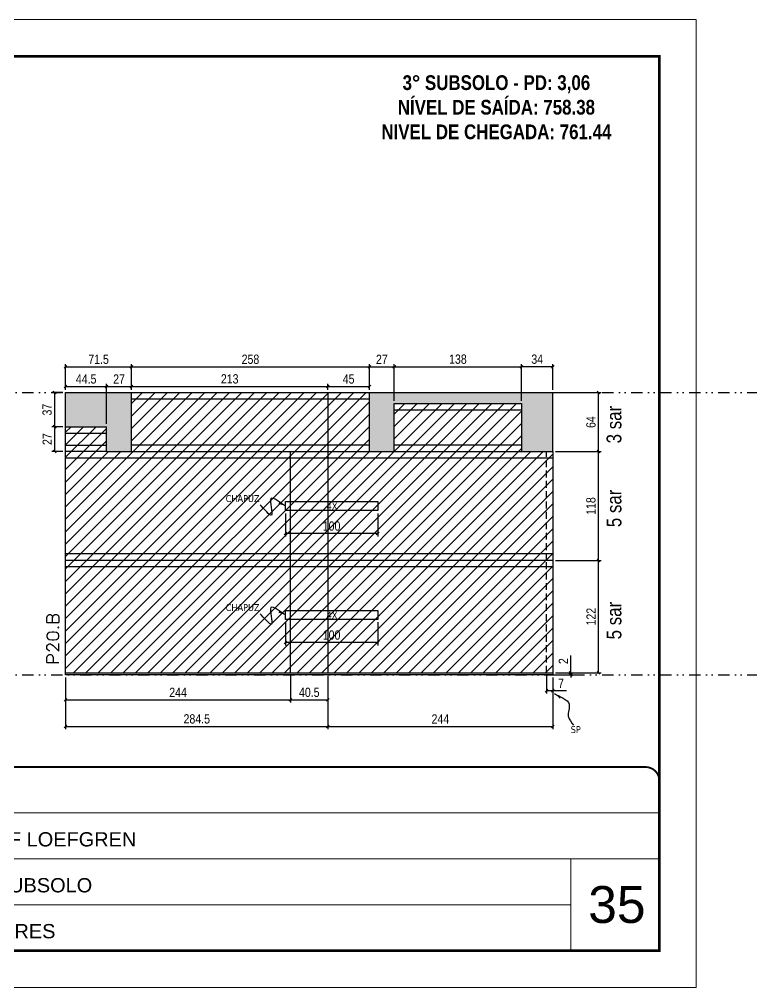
# Model space of a CAD drawing. Header units: millimetres. Extents: x 13777 to 27878, y -21631 to 6985.
# Drawn here: x 18334 to 19129, y -3254 to -2204 of the extents above; entities that cross this region are included whole.
import ezdxf

# ---------------------------------------------------------------- set-up
doc = ezdxf.new("R2010")
doc.units = ezdxf.units.MM
for name, pattern in [('CONTINUO', [0]), ('DASHED', [0.75, 0.5, -0.25]), ('DIVIDE2', [0.625, 0.25, -0.125, 0, -0.125, 0, -0.125]), ('HIDDEN', [0.375, 0.25, -0.125])]:
    doc.linetypes.add(name, pattern=pattern)
for name, color, linetype, lineweight in [('CARIMBO', 255, 'Continuous', 9), ('Folhas', 255, 'Continuous', 9), ('Hachura', 251, 'Continuous', 9), ('SARRAFO DE PRESSAO', 251, 'DASHED', 9), ('Texto Seção', 7, 'Continuous', 15)]:
    doc.layers.add(name, color=color, linetype=linetype, lineweight=lineweight)
for name, color, linetype in [('COTA', 241, 'Continuous'), ('NOMENCLATURA', 7, 'Continuous'), ('Nível', 160, 'Continuous'), ('Painéis', 200, 'Continuous'), ('SARR_2.2x10', 60, 'Continuous'), ('SARR_2.2x7', 40, 'Continuous'), ('Sarrafo de Pressão', 42, 'HIDDEN'), ('texto', 7, 'Continuous')]:
    doc.layers.add(name, color=color, linetype=linetype)
doc.styles.add('ARIAL', font='arial.ttf')
doc.styles.add('ARIAL_NARROW', font='ARIALN.TTF', dxfattribs={"height": 0.2})
doc.styles.add('COTA TECNICA', font='techl___.ttf', dxfattribs={"height": 10})
doc.styles.add('COTA TECNICA-50', font='techl___.ttf', dxfattribs={"height": 10})
doc.styles.add('REGUA-120', font='ROMANS.shx', dxfattribs={"height": 15})
doc.styles.add('ROMANC', font='techb___.ttf', dxfattribs={"height": 2.5})
doc.styles.get("Standard").update_dxf_attribs({"font": 'arial.ttf'})
doc.styles.add('Tecnologia', font='')
doc.styles.get('Tecnologia').set_extended_font_data('Forgotten Futurist')
doc.dimstyles.new('COTA PAINEL-50', dxfattribs={"dimtxt": 10, "dimasz": 3, "dimexe": 3, "dimexo": 3, "dimgap": 3, "dimtad": 1, "dimdec": 1, "dimzin": 12, "dimdsep": 46, "dimtxsty": 'COTA TECNICA-50', "dimblk1": 'OBLIQUE', "dimblk2": 'OBLIQUE', "dimsah": 1, "dimcen": 0.9, "dimclrd": 4, "dimclre": 4, "dimclrt": 240, "dimadec": 1, "dimazin": 3, "dimtfac": 1, "dimtdec": 1, "dimtmove": 0, "dimatfit": 3, "dimfxl": 1, "dimtolj": 1, "dimtzin": 12, "dimarcsym": 0})
doc.dimstyles.new('PAINEL', dxfattribs={"dimtxt": 10, "dimasz": 3, "dimexe": 3, "dimexo": 3, "dimgap": 3, "dimtad": 1, "dimdec": 1, "dimzin": 12, "dimdsep": 46, "dimtxsty": 'COTA TECNICA', "dimblk1": 'OBLIQUE', "dimblk2": 'OBLIQUE', "dimsah": 1, "dimcen": 0.9, "dimclrd": 4, "dimclre": 4, "dimclrt": 240, "dimadec": 1, "dimazin": 3, "dimtfac": 1, "dimtdec": 1, "dimtmove": 0, "dimatfit": 3, "dimfxl": 1, "dimtolj": 1, "dimtzin": 12, "dimarcsym": 0})
doc.dimstyles.get("Standard").update_dxf_attribs({"dimtxt": 0.18, "dimasz": 0.18, "dimexe": 0.18, "dimexo": 0.0625, "dimgap": 0.09, "dimtad": 0, "dimtih": 1, "dimtoh": 1, "dimdec": 4, "dimzin": 0, "dimdsep": 46, "dimtxsty": 'Standard', "dimcen": 0.09, "dimadec": 0, "dimazin": 0, "dimtfac": 1, "dimtdec": 4, "dimtofl": 0, "dimtmove": 0, "dimatfit": 3, "dimfxl": 1, "dimtolj": 1, "dimtzin": 0, "dimarcsym": 0})

# ---------------------------------------------------------------- blocks, each defined once
blk = doc.blocks.new('9999999999')
at = {"color": 30, "linetype": 'CONTINUO'}
for p, q in [((98564.6, 34230.2), (98564.6, 34429.4)), ((98564.6, 34379.6), (99584, 34379.6)), ((98564.6, 34329.8), (99488, 34329.8)), ((99584, 34329.8), (99488, 34329.8)), ((99488, 34329.8), (99488, 34230.2)), ((98564.6, 34280), (99488, 34280))]:
    blk.add_line(p, q, dxfattribs=at)
at = {"color": 30, "linetype": 'CONTINUO', "const_width": 2}
blk.add_lwpolyline([(99584, 34230.2), (99584, 34414.4, 0.414214), (99569, 34429.4), (98229, 34429.4, 0.414214), (98214, 34414.4), (98214, 34245.2, 0.414214), (98229, 34230.2), (99584, 34230.2)], format="xyb", dxfattribs=at)
at = {"layer": 'Folhas'}
blk.add_lwpolyline([(98139, 34190.2), (99624, 34190.2), (99624, 35240.2), (98139, 35240.2)], close=True, dxfattribs=at)
at = {"layer": 'Folhas', "color": 30, "const_width": 3}
blk.add_lwpolyline([(98214, 34230.2), (99584, 34230.2), (99584, 35200.2), (98214, 35200.2)], close=True, dxfattribs=at)
at = {"color": 7, "linetype": 'Continuous', "ltscale": 5, "style": 'ARIAL'}
for s, height, p in [('SKR', 15.48, (98837.7, 34393.1)), ('LEAF LOEFGREN', 15.483, (98837.7, 34343.3)), ('3° SUBSOLO', 15.48, (98837.7, 34293.5)), ('NOVA SISTEMAS CONSTRUTIVOS', 11.059, (98263.2, 34267.2)), ('PILARES', 15.48, (98837.7, 34243.7))]:
    blk.add_text(s, height=height, dxfattribs=at).set_placement(p)
at = {"layer": 'Folhas', "color": 7, "style": 'Tecnologia', "width": 1.5}
for s, p in [('CLIENTE:', (98573.7, 34397.2)), ('OBRA:', (98573.7, 34347.3)), ('PAVIMENTO:', (98573.7, 34297.5)), ('PROJETO:', (98573.7, 34247.7))]:
    blk.add_text(s, height=14, dxfattribs=at).set_placement(p)
blk = doc.blocks.new('_Oblique')
at = {"color": 0, "linetype": 'ByBlock', "lineweight": -2}
blk.add_line((-0.5, -0.5), (0.5, 0.5), dxfattribs=at)
blk = doc.blocks.new('*D1758')
at = {"layer": 'COTA', "color": 4, "lineweight": -2, "transparency": 16777216}
for p, q in [((18906, -2915.6), (18906, -2934.8)), ((18913, -2917.6), (18913, -2934.8)), ((18906, -2931.8), (18913, -2931.8)), ((18913, -2931.8), (18927.8, -2931.8))]:
    blk.add_line(p, q, dxfattribs=at)
at = {"layer": 'Defpoints', "color": 0, "transparency": 16777216}
for p in [(18906, -2912.6), (18913, -2914.6), (18913, -2931.8)]:
    blk.add_point(p, dxfattribs=at)
at = {"layer": 'COTA', "color": 4, "lineweight": -2, "transparency": 16777216, "xscale": 3, "yscale": 3, "zscale": 3, "rotation": 180}
blk.add_blockref('_Oblique', (18906, -2931.8), dxfattribs=at)
at = {"layer": 'COTA', "color": 4, "lineweight": -2, "transparency": 16777216, "xscale": 3, "yscale": 3, "zscale": 3}
blk.add_blockref('_Oblique', (18913, -2931.8), dxfattribs=at)
at = {"layer": 'COTA', "color": 240, "transparency": 16777216, "insert": (18921.9, -2923.8), "char_height": 10, "attachment_point": 5, "style": 'COTA TECNICA-50'}
blk.add_mtext('\\A1;7', dxfattribs=at)
blk = doc.blocks.new('*D1759')
at = {"layer": 'COTA', "color": 4, "lineweight": -2, "transparency": 16777216}
for p, q in [((18932.3, -2912.6), (18932.3, -2893.8)), ((18916, -2912.6), (18935.3, -2912.6)), ((18916, -2914.6), (18935.3, -2914.6)), ((18932.3, -2914.6), (18932.3, -2912.6)), ((18932.3, -2914.6), (18932.3, -2917.6))]:
    blk.add_line(p, q, dxfattribs=at)
at = {"layer": 'Defpoints', "color": 0, "transparency": 16777216}
for p in [(18913, -2912.6), (18913, -2914.6), (18932.3, -2914.6)]:
    blk.add_point(p, dxfattribs=at)
at = {"layer": 'COTA', "color": 4, "lineweight": -2, "transparency": 16777216, "xscale": 3, "yscale": 3, "zscale": 3}
for p, rotation in [((18932.3, -2912.6), 270), ((18932.3, -2914.6), 90)]:
    blk.add_blockref('_Oblique', p, dxfattribs=dict(at, rotation=rotation))
at = {"layer": 'COTA', "color": 240, "transparency": 16777216, "insert": (18924.3, -2899.8), "char_height": 10, "attachment_point": 5, "rotation": 90, "style": 'COTA TECNICA-50'}
blk.add_mtext('\\A1;2', dxfattribs=at)
blk = doc.blocks.new('*D1786')
at = {"layer": 'COTA', "color": 4, "lineweight": -2, "transparency": 16777216}
for p, q in [((18916, -2790.6), (18965.4, -2790.6)), ((18962.4, -2912.6), (18962.4, -2790.6)), ((18916, -2912.6), (18965.4, -2912.6))]:
    blk.add_line(p, q, dxfattribs=at)
at = {"layer": 'Defpoints', "color": 0, "transparency": 16777216}
for p in [(18913, -2790.6), (18962.4, -2790.6), (18913, -2912.6)]:
    blk.add_point(p, dxfattribs=at)
at = {"layer": 'COTA', "color": 4, "lineweight": -2, "transparency": 16777216, "xscale": 3, "yscale": 3, "zscale": 3}
for p, rotation in [((18962.4, -2790.6), 90), ((18962.4, -2912.6), 270)]:
    blk.add_blockref('_Oblique', p, dxfattribs=dict(at, rotation=rotation))
at = {"layer": 'COTA', "color": 240, "transparency": 16777216, "insert": (18954.4, -2851.6), "char_height": 10, "attachment_point": 5, "rotation": 90, "style": 'COTA TECNICA'}
blk.add_mtext('\\A1;122', dxfattribs=at)
blk = doc.blocks.new('*D1787')
at = {"layer": 'COTA', "color": 4, "linetype": 'ByBlock', "lineweight": -2, "transparency": 16777216}
for p, q in [((18623, -2857.7), (18623, -2882.7)), ((18723, -2857.7), (18723, -2882.7)), ((18723, -2879.7), (18623, -2879.7))]:
    blk.add_line(p, q, dxfattribs=at)
at = {"layer": 'Defpoints', "color": 0, "linetype": 'ByBlock', "transparency": 16777216}
for p in [(18623, -2854.7), (18723, -2854.7), (18623, -2879.7)]:
    blk.add_point(p, dxfattribs=at)
at = {"layer": 'COTA', "color": 4, "linetype": 'ByBlock', "lineweight": -2, "transparency": 16777216, "xscale": 3, "yscale": 3, "zscale": 3, "rotation": 180}
blk.add_blockref('_Oblique', (18623, -2879.7), dxfattribs=at)
at = {"layer": 'COTA', "color": 4, "linetype": 'ByBlock', "lineweight": -2, "transparency": 16777216, "xscale": 3, "yscale": 3, "zscale": 3}
blk.add_blockref('_Oblique', (18723, -2879.7), dxfattribs=at)
at = {"layer": 'COTA', "color": 240, "linetype": 'ByBlock', "transparency": 16777216, "insert": (18673, -2871.6), "char_height": 10, "attachment_point": 5, "style": 'COTA TECNICA'}
blk.add_mtext('\\A1;100', dxfattribs=at)
blk = doc.blocks.new('*D1788')
at = {"layer": 'COTA', "color": 4, "lineweight": -2, "transparency": 16777216}
for p, q in [((18384.5, -2917.6), (18384.5, -2973.6)), ((18669, -2915.6), (18669, -2973.6)), ((18384.5, -2970.6), (18669, -2970.6))]:
    blk.add_line(p, q, dxfattribs=at)
at = {"layer": 'Defpoints', "color": 0, "transparency": 16777216}
for p in [(18384.5, -2914.6), (18669, -2912.6), (18669, -2970.6)]:
    blk.add_point(p, dxfattribs=at)
at = {"layer": 'COTA', "color": 4, "lineweight": -2, "transparency": 16777216, "xscale": 3, "yscale": 3, "zscale": 3, "rotation": 180}
blk.add_blockref('_Oblique', (18384.5, -2970.6), dxfattribs=at)
at = {"layer": 'COTA', "color": 4, "lineweight": -2, "transparency": 16777216, "xscale": 3, "yscale": 3, "zscale": 3}
blk.add_blockref('_Oblique', (18669, -2970.6), dxfattribs=at)
at = {"layer": 'COTA', "color": 240, "transparency": 16777216, "insert": (18526.8, -2962.5), "char_height": 10, "attachment_point": 5, "style": 'COTA TECNICA'}
blk.add_mtext('\\A1;284.5', dxfattribs=at)
blk = doc.blocks.new('*D1789')
at = {"layer": 'COTA', "color": 4, "lineweight": -2, "transparency": 16777216}
for p, q in [((18669, -2915.6), (18669, -2973.6)), ((18913, -2917.6), (18913, -2973.6)), ((18669, -2970.6), (18913, -2970.6))]:
    blk.add_line(p, q, dxfattribs=at)
at = {"layer": 'Defpoints', "color": 0, "transparency": 16777216}
for p in [(18669, -2912.6), (18913, -2914.6), (18913, -2970.6)]:
    blk.add_point(p, dxfattribs=at)
at = {"layer": 'COTA', "color": 4, "lineweight": -2, "transparency": 16777216, "xscale": 3, "yscale": 3, "zscale": 3, "rotation": 180}
blk.add_blockref('_Oblique', (18669, -2970.6), dxfattribs=at)
at = {"layer": 'COTA', "color": 4, "lineweight": -2, "transparency": 16777216, "xscale": 3, "yscale": 3, "zscale": 3}
blk.add_blockref('_Oblique', (18913, -2970.6), dxfattribs=at)
at = {"layer": 'COTA', "color": 240, "transparency": 16777216, "insert": (18791, -2962.5), "char_height": 10, "attachment_point": 5, "style": 'COTA TECNICA'}
blk.add_mtext('\\A1;244', dxfattribs=at)
blk = doc.blocks.new('*D1790')
at = {"layer": 'COTA', "color": 4, "lineweight": -2, "transparency": 16777216}
for p, q in [((18384.5, -2917.6), (18384.5, -2944.8)), ((18628.5, -2915.6), (18628.5, -2944.8)), ((18384.5, -2941.8), (18628.5, -2941.8))]:
    blk.add_line(p, q, dxfattribs=at)
at = {"layer": 'Defpoints', "color": 0, "transparency": 16777216}
for p in [(18384.5, -2914.6), (18628.5, -2912.6), (18628.5, -2941.8)]:
    blk.add_point(p, dxfattribs=at)
at = {"layer": 'COTA', "color": 4, "lineweight": -2, "transparency": 16777216, "xscale": 3, "yscale": 3, "zscale": 3, "rotation": 180}
blk.add_blockref('_Oblique', (18384.5, -2941.8), dxfattribs=at)
at = {"layer": 'COTA', "color": 4, "lineweight": -2, "transparency": 16777216, "xscale": 3, "yscale": 3, "zscale": 3}
blk.add_blockref('_Oblique', (18628.5, -2941.8), dxfattribs=at)
at = {"layer": 'COTA', "color": 240, "transparency": 16777216, "insert": (18506.5, -2933.7), "char_height": 10, "attachment_point": 5, "style": 'COTA TECNICA'}
blk.add_mtext('\\A1;244', dxfattribs=at)
blk = doc.blocks.new('*D1791')
at = {"layer": 'COTA', "color": 4, "lineweight": -2, "transparency": 16777216}
for p, q in [((18628.5, -2915.6), (18628.5, -2944.8)), ((18669, -2915.6), (18669, -2944.8)), ((18628.5, -2941.8), (18669, -2941.8))]:
    blk.add_line(p, q, dxfattribs=at)
at = {"layer": 'Defpoints', "color": 0, "transparency": 16777216}
for p in [(18628.5, -2912.6), (18669, -2912.6), (18669, -2941.8)]:
    blk.add_point(p, dxfattribs=at)
at = {"layer": 'COTA', "color": 4, "lineweight": -2, "transparency": 16777216, "xscale": 3, "yscale": 3, "zscale": 3, "rotation": 180}
blk.add_blockref('_Oblique', (18628.5, -2941.8), dxfattribs=at)
at = {"layer": 'COTA', "color": 4, "lineweight": -2, "transparency": 16777216, "xscale": 3, "yscale": 3, "zscale": 3}
blk.add_blockref('_Oblique', (18669, -2941.8), dxfattribs=at)
at = {"layer": 'COTA', "color": 240, "transparency": 16777216, "insert": (18648.8, -2933.7), "char_height": 10, "attachment_point": 5, "style": 'COTA TECNICA'}
blk.add_mtext('\\A1;40.5', dxfattribs=at)
blk = doc.blocks.new('*D1792')
at = {"layer": 'COTA', "color": 4, "lineweight": -2, "transparency": 16777216}
for p, q in [((18916, -2608.6), (18965.4, -2608.6)), ((18962.4, -2672.6), (18962.4, -2608.6)), ((18916, -2672.6), (18965.4, -2672.6))]:
    blk.add_line(p, q, dxfattribs=at)
at = {"layer": 'Defpoints', "color": 0, "transparency": 16777216}
for p in [(18913, -2608.6), (18962.4, -2608.6), (18913, -2672.6)]:
    blk.add_point(p, dxfattribs=at)
at = {"layer": 'COTA', "color": 4, "lineweight": -2, "transparency": 16777216, "xscale": 3, "yscale": 3, "zscale": 3}
for p, rotation in [((18962.4, -2608.6), 90), ((18962.4, -2672.6), 270)]:
    blk.add_blockref('_Oblique', p, dxfattribs=dict(at, rotation=rotation))
at = {"layer": 'COTA', "color": 240, "transparency": 16777216, "insert": (18954.3, -2640.6), "char_height": 10, "attachment_point": 5, "rotation": 90, "style": 'COTA TECNICA'}
blk.add_mtext('\\A1;64', dxfattribs=at)
blk = doc.blocks.new('*D1793')
at = {"layer": 'COTA', "color": 4, "lineweight": -2, "transparency": 16777216}
for p, q in [((18384.5, -2605.6), (18384.5, -2599)), ((18384.5, -2602), (18429, -2602)), ((18429, -2642.6), (18429, -2599))]:
    blk.add_line(p, q, dxfattribs=at)
at = {"layer": 'Defpoints', "color": 0, "transparency": 16777216}
for p in [(18429, -2602), (18384.5, -2608.6), (18429, -2645.6)]:
    blk.add_point(p, dxfattribs=at)
at = {"layer": 'COTA', "color": 4, "lineweight": -2, "transparency": 16777216, "xscale": 3, "yscale": 3, "zscale": 3, "rotation": 180}
blk.add_blockref('_Oblique', (18384.5, -2602), dxfattribs=at)
at = {"layer": 'COTA', "color": 4, "lineweight": -2, "transparency": 16777216, "xscale": 3, "yscale": 3, "zscale": 3}
blk.add_blockref('_Oblique', (18429, -2602), dxfattribs=at)
at = {"layer": 'COTA', "color": 240, "transparency": 16777216, "insert": (18406.8, -2593.9), "char_height": 10, "attachment_point": 5, "style": 'COTA TECNICA'}
blk.add_mtext('\\A1;44.5', dxfattribs=at)
blk = doc.blocks.new('*D1794')
at = {"layer": 'COTA', "color": 4, "lineweight": -2, "transparency": 16777216}
for p, q in [((18429, -2642.6), (18429, -2599)), ((18429, -2602), (18456, -2602)), ((18456, -2605.6), (18456, -2599))]:
    blk.add_line(p, q, dxfattribs=at)
at = {"layer": 'Defpoints', "color": 0, "transparency": 16777216}
for p in [(18456, -2602), (18456, -2608.6), (18429, -2645.6)]:
    blk.add_point(p, dxfattribs=at)
at = {"layer": 'COTA', "color": 4, "lineweight": -2, "transparency": 16777216, "xscale": 3, "yscale": 3, "zscale": 3, "rotation": 180}
blk.add_blockref('_Oblique', (18429, -2602), dxfattribs=at)
at = {"layer": 'COTA', "color": 4, "lineweight": -2, "transparency": 16777216, "xscale": 3, "yscale": 3, "zscale": 3}
blk.add_blockref('_Oblique', (18456, -2602), dxfattribs=at)
at = {"layer": 'COTA', "color": 240, "transparency": 16777216, "insert": (18442.5, -2593.9), "char_height": 10, "attachment_point": 5, "style": 'COTA TECNICA'}
blk.add_mtext('\\A1;27', dxfattribs=at)
blk = doc.blocks.new('*D1795')
at = {"layer": 'COTA', "color": 4, "lineweight": -2, "transparency": 16777216}
for p, q in [((18384.5, -2605.6), (18384.5, -2577.6)), ((18384.5, -2580.6), (18456, -2580.6)), ((18456, -2605.6), (18456, -2577.6))]:
    blk.add_line(p, q, dxfattribs=at)
at = {"layer": 'Defpoints', "color": 0, "transparency": 16777216}
for p in [(18456, -2580.6), (18384.5, -2608.6), (18456, -2608.6)]:
    blk.add_point(p, dxfattribs=at)
at = {"layer": 'COTA', "color": 4, "lineweight": -2, "transparency": 16777216, "xscale": 3, "yscale": 3, "zscale": 3, "rotation": 180}
blk.add_blockref('_Oblique', (18384.5, -2580.6), dxfattribs=at)
at = {"layer": 'COTA', "color": 4, "lineweight": -2, "transparency": 16777216, "xscale": 3, "yscale": 3, "zscale": 3}
blk.add_blockref('_Oblique', (18456, -2580.6), dxfattribs=at)
at = {"layer": 'COTA', "color": 240, "transparency": 16777216, "insert": (18420.3, -2572.5), "char_height": 10, "attachment_point": 5, "style": 'COTA TECNICA'}
blk.add_mtext('\\A1;71.5', dxfattribs=at)
blk = doc.blocks.new('*D1796')
at = {"layer": 'COTA', "color": 4, "lineweight": -2, "transparency": 16777216}
for p, q in [((18456, -2605.6), (18456, -2577.6)), ((18456, -2580.6), (18714, -2580.6)), ((18714, -2605.6), (18714, -2577.6))]:
    blk.add_line(p, q, dxfattribs=at)
at = {"layer": 'Defpoints', "color": 0, "transparency": 16777216}
for p in [(18714, -2580.6), (18456, -2608.6), (18714, -2608.6)]:
    blk.add_point(p, dxfattribs=at)
at = {"layer": 'COTA', "color": 4, "lineweight": -2, "transparency": 16777216, "xscale": 3, "yscale": 3, "zscale": 3, "rotation": 180}
blk.add_blockref('_Oblique', (18456, -2580.6), dxfattribs=at)
at = {"layer": 'COTA', "color": 4, "lineweight": -2, "transparency": 16777216, "xscale": 3, "yscale": 3, "zscale": 3}
blk.add_blockref('_Oblique', (18714, -2580.6), dxfattribs=at)
at = {"layer": 'COTA', "color": 240, "transparency": 16777216, "insert": (18585, -2572.5), "char_height": 10, "attachment_point": 5, "style": 'COTA TECNICA'}
blk.add_mtext('\\A1;258', dxfattribs=at)
blk = doc.blocks.new('*D1797')
at = {"layer": 'COTA', "color": 4, "lineweight": -2, "transparency": 16777216}
for p, q in [((18456, -2605.6), (18456, -2599)), ((18456, -2602), (18669, -2602)), ((18669, -2605.6), (18669, -2599))]:
    blk.add_line(p, q, dxfattribs=at)
at = {"layer": 'Defpoints', "color": 0, "transparency": 16777216}
for p in [(18669, -2602), (18456, -2608.6), (18669, -2608.6)]:
    blk.add_point(p, dxfattribs=at)
at = {"layer": 'COTA', "color": 4, "lineweight": -2, "transparency": 16777216, "xscale": 3, "yscale": 3, "zscale": 3, "rotation": 180}
blk.add_blockref('_Oblique', (18456, -2602), dxfattribs=at)
at = {"layer": 'COTA', "color": 4, "lineweight": -2, "transparency": 16777216, "xscale": 3, "yscale": 3, "zscale": 3}
blk.add_blockref('_Oblique', (18669, -2602), dxfattribs=at)
at = {"layer": 'COTA', "color": 240, "transparency": 16777216, "insert": (18562.5, -2593.8), "char_height": 10, "attachment_point": 5, "style": 'COTA TECNICA'}
blk.add_mtext('\\A1;213', dxfattribs=at)
blk = doc.blocks.new('*D1798')
at = {"layer": 'COTA', "color": 4, "lineweight": -2, "transparency": 16777216}
for p, q in [((18669, -2605.6), (18669, -2599)), ((18669, -2602), (18714, -2602)), ((18714, -2605.6), (18714, -2599))]:
    blk.add_line(p, q, dxfattribs=at)
at = {"layer": 'Defpoints', "color": 0, "transparency": 16777216}
for p in [(18714, -2602), (18669, -2608.6), (18714, -2608.6)]:
    blk.add_point(p, dxfattribs=at)
at = {"layer": 'COTA', "color": 4, "lineweight": -2, "transparency": 16777216, "xscale": 3, "yscale": 3, "zscale": 3, "rotation": 180}
blk.add_blockref('_Oblique', (18669, -2602), dxfattribs=at)
at = {"layer": 'COTA', "color": 4, "lineweight": -2, "transparency": 16777216, "xscale": 3, "yscale": 3, "zscale": 3}
blk.add_blockref('_Oblique', (18714, -2602), dxfattribs=at)
at = {"layer": 'COTA', "color": 240, "transparency": 16777216, "insert": (18691.5, -2593.9), "char_height": 10, "attachment_point": 5, "style": 'COTA TECNICA'}
blk.add_mtext('\\A1;45', dxfattribs=at)
blk = doc.blocks.new('*D1799')
at = {"layer": 'COTA', "color": 4, "lineweight": -2, "transparency": 16777216}
for p, q in [((18714, -2605.6), (18714, -2577.6)), ((18714, -2580.6), (18741, -2580.6)), ((18741, -2617.6), (18741, -2577.6))]:
    blk.add_line(p, q, dxfattribs=at)
at = {"layer": 'Defpoints', "color": 0, "transparency": 16777216}
for p in [(18741, -2580.6), (18714, -2608.6), (18741, -2620.6)]:
    blk.add_point(p, dxfattribs=at)
at = {"layer": 'COTA', "color": 4, "lineweight": -2, "transparency": 16777216, "xscale": 3, "yscale": 3, "zscale": 3, "rotation": 180}
blk.add_blockref('_Oblique', (18714, -2580.6), dxfattribs=at)
at = {"layer": 'COTA', "color": 4, "lineweight": -2, "transparency": 16777216, "xscale": 3, "yscale": 3, "zscale": 3}
blk.add_blockref('_Oblique', (18741, -2580.6), dxfattribs=at)
at = {"layer": 'COTA', "color": 240, "transparency": 16777216, "insert": (18727.5, -2572.5), "char_height": 10, "attachment_point": 5, "style": 'COTA TECNICA'}
blk.add_mtext('\\A1;27', dxfattribs=at)
blk = doc.blocks.new('*D1760')
at = {"layer": 'COTA', "color": 4, "lineweight": -2, "transparency": 16777216}
for p, q in [((18879, -2617.6), (18879, -2577.6)), ((18913, -2580.6), (18879, -2580.6)), ((18913, -2605.6), (18913, -2577.6))]:
    blk.add_line(p, q, dxfattribs=at)
at = {"layer": 'Defpoints', "color": 0, "transparency": 16777216}
for p in [(18879, -2580.6), (18913, -2608.6), (18879, -2620.6)]:
    blk.add_point(p, dxfattribs=at)
at = {"layer": 'COTA', "color": 4, "lineweight": -2, "transparency": 16777216, "xscale": 3, "yscale": 3, "zscale": 3, "rotation": 180}
blk.add_blockref('_Oblique', (18879, -2580.6), dxfattribs=at)
at = {"layer": 'COTA', "color": 4, "lineweight": -2, "transparency": 16777216, "xscale": 3, "yscale": 3, "zscale": 3}
blk.add_blockref('_Oblique', (18913, -2580.6), dxfattribs=at)
at = {"layer": 'COTA', "color": 240, "transparency": 16777216, "insert": (18896, -2572.4), "char_height": 10, "attachment_point": 5, "style": 'COTA TECNICA'}
blk.add_mtext('\\A1;34', dxfattribs=at)
blk = doc.blocks.new('*D1761')
at = {"layer": 'COTA', "color": 4, "lineweight": -2, "transparency": 16777216}
for p, q in [((18381.5, -2645.6), (18369.7, -2645.6)), ((18372.7, -2672.6), (18372.7, -2645.6)), ((18381.5, -2672.6), (18369.7, -2672.6))]:
    blk.add_line(p, q, dxfattribs=at)
at = {"layer": 'Defpoints', "color": 0, "transparency": 16777216}
for p in [(18372.7, -2645.6), (18384.5, -2645.6), (18384.5, -2672.6)]:
    blk.add_point(p, dxfattribs=at)
at = {"layer": 'COTA', "color": 4, "lineweight": -2, "transparency": 16777216, "xscale": 3, "yscale": 3, "zscale": 3}
for p, rotation in [((18372.7, -2645.6), 90), ((18372.7, -2672.6), 270)]:
    blk.add_blockref('_Oblique', p, dxfattribs=dict(at, rotation=rotation))
at = {"layer": 'COTA', "color": 240, "transparency": 16777216, "insert": (18364.6, -2659.1), "char_height": 10, "attachment_point": 5, "rotation": 90, "style": 'COTA TECNICA'}
blk.add_mtext('\\A1;27', dxfattribs=at)
blk = doc.blocks.new('*D1800')
at = {"layer": 'COTA', "color": 4, "lineweight": -2, "transparency": 16777216}
for p, q in [((18381.5, -2608.6), (18369.7, -2608.6)), ((18372.7, -2645.6), (18372.7, -2608.6)), ((18381.5, -2645.6), (18369.7, -2645.6))]:
    blk.add_line(p, q, dxfattribs=at)
at = {"layer": 'Defpoints', "color": 0, "transparency": 16777216}
for p in [(18372.7, -2608.6), (18384.5, -2608.6), (18384.5, -2645.6)]:
    blk.add_point(p, dxfattribs=at)
at = {"layer": 'COTA', "color": 4, "lineweight": -2, "transparency": 16777216, "xscale": 3, "yscale": 3, "zscale": 3}
for p, rotation in [((18372.7, -2608.6), 90), ((18372.7, -2645.6), 270)]:
    blk.add_blockref('_Oblique', p, dxfattribs=dict(at, rotation=rotation))
at = {"layer": 'COTA', "color": 240, "transparency": 16777216, "insert": (18364.5, -2627.1), "char_height": 10, "attachment_point": 5, "rotation": 90, "style": 'COTA TECNICA'}
blk.add_mtext('\\A1;37', dxfattribs=at)
blk = doc.blocks.new('*D1824')
at = {"layer": 'COTA', "color": 4, "lineweight": -2, "transparency": 16777216}
for p, q in [((18916, -2672.6), (18965.4, -2672.6)), ((18962.4, -2790.6), (18962.4, -2672.6)), ((18916, -2790.6), (18965.4, -2790.6))]:
    blk.add_line(p, q, dxfattribs=at)
at = {"layer": 'Defpoints', "color": 0, "transparency": 16777216}
for p in [(18913, -2672.6), (18962.4, -2672.6), (18913, -2790.6)]:
    blk.add_point(p, dxfattribs=at)
at = {"layer": 'COTA', "color": 4, "lineweight": -2, "transparency": 16777216, "xscale": 3, "yscale": 3, "zscale": 3}
for p, rotation in [((18962.4, -2672.6), 90), ((18962.4, -2790.6), 270)]:
    blk.add_blockref('_Oblique', p, dxfattribs=dict(at, rotation=rotation))
at = {"layer": 'COTA', "color": 240, "transparency": 16777216, "insert": (18954.3, -2731.6), "char_height": 10, "attachment_point": 5, "rotation": 90, "style": 'COTA TECNICA'}
blk.add_mtext('\\A1;118', dxfattribs=at)
blk = doc.blocks.new('*D1825')
at = {"layer": 'COTA', "color": 4, "linetype": 'ByBlock', "lineweight": -2, "transparency": 16777216}
for p, q in [((18623, -2739.6), (18623, -2764.5)), ((18723, -2739.6), (18723, -2764.5)), ((18723, -2761.5), (18623, -2761.5))]:
    blk.add_line(p, q, dxfattribs=at)
at = {"layer": 'Defpoints', "color": 0, "linetype": 'ByBlock', "transparency": 16777216}
for p in [(18623, -2736.6), (18723, -2736.6), (18623, -2761.5)]:
    blk.add_point(p, dxfattribs=at)
at = {"layer": 'COTA', "color": 4, "linetype": 'ByBlock', "lineweight": -2, "transparency": 16777216, "xscale": 3, "yscale": 3, "zscale": 3, "rotation": 180}
blk.add_blockref('_Oblique', (18623, -2761.5), dxfattribs=at)
at = {"layer": 'COTA', "color": 4, "linetype": 'ByBlock', "lineweight": -2, "transparency": 16777216, "xscale": 3, "yscale": 3, "zscale": 3}
blk.add_blockref('_Oblique', (18723, -2761.5), dxfattribs=at)
at = {"layer": 'COTA', "color": 240, "linetype": 'ByBlock', "transparency": 16777216, "insert": (18673, -2753.4), "char_height": 10, "attachment_point": 5, "style": 'COTA TECNICA'}
blk.add_mtext('\\A1;100', dxfattribs=at)
blk = doc.blocks.new('*D1826')
at = {"layer": 'COTA', "color": 4, "lineweight": -2, "transparency": 16777216}
for p, q in [((18741, -2617.6), (18741, -2577.6)), ((18741, -2580.6), (18879, -2580.6)), ((18879, -2617.6), (18879, -2577.6))]:
    blk.add_line(p, q, dxfattribs=at)
at = {"layer": 'Defpoints', "color": 0, "transparency": 16777216}
for p in [(18879, -2580.6), (18741, -2620.6), (18879, -2620.6)]:
    blk.add_point(p, dxfattribs=at)
at = {"layer": 'COTA', "color": 4, "lineweight": -2, "transparency": 16777216, "xscale": 3, "yscale": 3, "zscale": 3, "rotation": 180}
blk.add_blockref('_Oblique', (18741, -2580.6), dxfattribs=at)
at = {"layer": 'COTA', "color": 4, "lineweight": -2, "transparency": 16777216, "xscale": 3, "yscale": 3, "zscale": 3}
blk.add_blockref('_Oblique', (18879, -2580.6), dxfattribs=at)
at = {"layer": 'COTA', "color": 240, "transparency": 16777216, "insert": (18810, -2572.4), "char_height": 10, "attachment_point": 5, "style": 'COTA TECNICA'}
blk.add_mtext('\\A1;138', dxfattribs=at)

msp = doc.modelspace()

# ---------------------------------------------------------------- hatches: boundary and pattern name
at = {"layer": 'COTA'}
h = msp.add_hatch(dxfattribs=at)
h.set_pattern_fill('AR-CONC', color=256, scale=0.03)
h.set_pattern_definition([(50, (3170, -20), (5.4655401, -0.4781726), [0.5715, -6.2865]), (355, (3170, -20), (-1.0573026, 5.7317054), [0.4572, -5.0292175]), (100.451445, (3170.4555, -20.04), (4.4082374, 5.2535326), [0.4857003, -5.3427073]), (46.1842, (3170, -18.476), (8.1323712, -1.2612698), [0.85725, -9.42975]), (96.63556, (3170.678, -18.581), (7.122124, 7.4227837), [0.7285507, -8.0140682]), (351.18415, (3170, -18.476), (7.122124, 7.4227837), [0.685799, -7.543792]), (21, (3170.762, -18.857), (4.5484317, -3.067956), [0.5715, -6.2865]), (326, (3170.762, -18.857), (1.8540609, 5.525639), [0.4572, -5.0292]), (71.451445, (3171.141, -19.1127), (6.4024926, 2.457683), [0.4857003, -5.3426981]), (37.5, (3170, -20), (0.0926581, 2.53665117), [0, -4.96824, 0, -5.1054, 0, -5.04825]), (7.5, (3170, -20), (2.00458988, 3.00541724), [0, -2.91084, 0, -4.85394, 0, -1.92405]), (327.5, (3168.3007, -20), (4.06771786, -0.17186232), [0, -1.905, 0, -5.9436, 0, -7.8867]), (317.5, (3167.5387, -20), (4.44387544, 0.7627947), [0, -2.4765, 0, -3.94716, 0, -5.6007])])
h.paths.add_polyline_path([(18879.05, -2672.59), (18913.05, -2672.59), (18913.05, -2608.59), (18714.05, -2608.59), (18714.05, -2672.59), (18741.05, -2672.59), (18741.05, -2620.59), (18879.05, -2620.59)])
h.paths.add_polyline_path([(18456.05, -2608.59), (18384.55, -2608.59), (18384.55, -2645.59), (18429.05, -2645.59), (18429.05, -2672.59), (18456.05, -2672.59)])
at = {"layer": 'Hachura', "linetype": 'ByBlock'}
h = msp.add_hatch(dxfattribs=at)
h.set_pattern_fill('ANSI31', color=256, scale=3)
h.set_pattern_definition([(45, (1585, 0), (-6.735192, 6.735192), [])])
h.paths.add_polyline_path([(17984.02, -2672.59), (17984.02, -2608.59), (17774.02, -2608.59), (17774.02, -2672.59)])
h.paths.add_polyline_path([(17740.02, -2672.59), (17740.02, -2730.59), (17984.02, -2730.59), (17984.02, -2672.59)])
h.paths.add_polyline_path([(17984.02, -2672.59), (17984.02, -2730.59), (18106.02, -2730.59), (18106.02, -2608.59), (18054.02, -2608.59), (18054.02, -2672.59)])
h.paths.add_polyline_path([(18032.02, -2608.59), (17984.02, -2608.59), (17984.02, -2672.59), (18032.02, -2672.59)], flags=17)
h.paths.add_polyline_path([(18106.02, -2608.59), (18106.02, -2730.59), (18240.52, -2730.59), (18240.52, -2608.59)])
h.paths.add_polyline_path([(18106.02, -2730.59), (18106.02, -2790.59), (18240.52, -2790.59), (18240.52, -2730.59)])
h.paths.add_polyline_path([(17984.02, -2730.59), (17984.02, -2790.59), (18106.02, -2790.59), (18106.02, -2730.59)])
h.paths.add_polyline_path([(17984.02, -2790.59), (17984.02, -2730.59), (17740.02, -2730.59), (17740.02, -2790.59)])
h.paths.add_polyline_path([(17740.02, -2790.59), (17740.02, -2912.59), (17984.02, -2912.59), (17984.02, -2790.59)])
h.paths.add_polyline_path([(18106.02, -2912.59), (18240.52, -2912.59), (18240.52, -2790.59), (18106.02, -2790.59)])
h.paths.add_polyline_path([(18106.02, -2790.59), (17984.02, -2790.59), (17984.02, -2912.59), (18106.02, -2912.59)])
h.paths.add_polyline_path([(18669.05, -2672.59), (18669.05, -2608.59), (18456.05, -2608.59), (18456.05, -2672.59)])
h.paths.add_polyline_path([(18714.05, -2608.59), (18669.05, -2608.59), (18669.05, -2672.59), (18714.05, -2672.59)])
h.paths.add_polyline_path([(18741.05, -2620.59), (18741.05, -2672.59), (18879.05, -2672.59), (18879.05, -2620.59)])
h.paths.add_polyline_path([(18669.05, -2672.59), (18669.05, -2790.59), (18913.05, -2790.59), (18913.05, -2672.59)])
h.paths.add_polyline_path([(18669.05, -2672.59), (18628.55, -2672.59), (18628.55, -2790.59), (18669.05, -2790.59)])
h.paths.add_polyline_path([(18429.05, -2672.59), (18429.05, -2645.59), (18384.55, -2645.59), (18384.55, -2790.59), (18628.55, -2790.59), (18628.55, -2672.59)])
h.paths.add_polyline_path([(18628.55, -2912.59), (18628.55, -2790.59), (18384.55, -2790.59), (18384.55, -2912.59)])
h.paths.add_polyline_path([(18669.05, -2790.59), (18628.55, -2790.59), (18628.55, -2912.59), (18669.05, -2912.59)])
h.paths.add_polyline_path([(18669.05, -2790.59), (18669.05, -2912.59), (18913.05, -2912.59), (18913.05, -2790.59)])

# ---------------------------------------------------------------- linework, layer by layer
at = {"layer": 'COTA'}
for p, q in [((18384.55, -2645.59), (18384.55, -2608.59)), ((18384.55, -2608.59), (18456.05, -2608.59)), ((18714.05, -2608.59), (18913.05, -2608.59)), ((18913.05, -2672.59), (18913.05, -2608.59)), ((18429.05, -2672.59), (18384.55, -2672.59))]:
    msp.add_line(p, q, dxfattribs=at)
at = {"layer": 'Nível', "color": 4, "linetype": 'DIVIDE2', "ltscale": 50}
for p, q in [((13777.11, -2608.59), (21531.15, -2608.59)), ((13777.11, -2914.59), (21531.15, -2914.59))]:
    msp.add_line(p, q, dxfattribs=at)
at = {"layer": 'Painéis'}
for p, q in [((18456.05, -2608.59), (18714.05, -2608.59)), ((18456.05, -2672.59), (18456.05, -2608.59)), ((18669.05, -2608.59), (18669.05, -2912.59)), ((18714.05, -2672.59), (18714.05, -2608.59)), ((18741.05, -2620.59), (18879.05, -2620.59)), ((18741.05, -2672.59), (18741.05, -2620.59)), ((18879.05, -2620.59), (18879.05, -2672.59)), ((18384.55, -2912.59), (18384.55, -2645.59)), ((18384.55, -2645.59), (18429.05, -2645.59)), ((18429.05, -2672.59), (18429.05, -2645.59)), ((18429.05, -2672.59), (18913.05, -2672.59)), ((18628.55, -2912.59), (18628.55, -2672.59)), ((18913.05, -2672.59), (18913.05, -2912.59)), ((18913.05, -2790.59), (18384.55, -2790.59))]:
    msp.add_line(p, q, dxfattribs=at)
msp.add_lwpolyline([(18384.55, -2912.59), (18913.05, -2912.59), (18913.05, -2914.59), (18384.55, -2914.59)], close=True, dxfattribs=at)
at = {"layer": 'SARR_2.2x10'}
for points in [[(18623.05, -2726.59), (18723.05, -2726.59), (18723.05, -2736.59), (18623.05, -2736.59)], [(18623.05, -2844.75), (18723.05, -2844.75), (18723.05, -2854.75), (18623.05, -2854.75)]]:
    msp.add_lwpolyline(points, close=True, dxfattribs=at)
at = {"layer": 'SARR_2.2x7'}
for p, q in [((18714.05, -2615.59), (18456.05, -2615.59)), ((18879.05, -2627.59), (18741.05, -2627.59)), ((18384.55, -2652.59), (18429.05, -2652.59)), ((18384.55, -2665.59), (18429.05, -2665.59)), ((18714.05, -2665.59), (18456.05, -2665.59)), ((18879.05, -2665.59), (18741.05, -2665.59)), ((18669.05, -2679.59), (18384.55, -2679.59)), ((18913.05, -2679.59), (18669.05, -2679.59)), ((18669.05, -2783.59), (18384.55, -2783.59)), ((18913.05, -2783.59), (18669.05, -2783.59)), ((18669.05, -2797.59), (18384.55, -2797.59)), ((18913.05, -2797.59), (18669.05, -2797.59))]:
    msp.add_line(p, q, dxfattribs=at)
at = {"layer": 'Sarrafo de Pressão', "ltscale": 30}
for p, q in [((18906.05, -2790.59), (18906.05, -2672.59)), ((18906.05, -2912.59), (18906.05, -2790.59))]:
    msp.add_line(p, q, dxfattribs=at)

# ---------------------------------------------------------------- block references
at = {"layer": 'SARRAFO DE PRESSAO', "color": 6, "linetype": 'ByBlock'}
msp.add_blockref('9999999999', (-80555.51, -37444.08), dxfattribs=at)

# ---------------------------------------------------------------- texts
at = {"layer": 'CARIMBO', "style": 'ARIAL'}
msp.add_text('35', height=40, dxfattribs=at).set_placement((18951.33, -3183.73))
at = {"layer": 'NOMENCLATURA', "style": 'ARIAL_NARROW'}
for s, p in [('3 sar', (18987.29, -2663.71)), ('5 sar', (18987.29, -2754.55)), ('5 sar', (18987.29, -2876.27))]:
    msp.add_text(s, height=16, rotation=90, dxfattribs=at).set_placement(p)
at = {"layer": 'NOMENCLATURA', "color": 2, "insert": (18851.75, -2237.81), "char_height": 16, "attachment_point": 2, "style": 'ROMANC'}
msp.add_mtext_dynamic_manual_height_columns('\\P3° SUBSOLO - PD: 3,06\\PNÍVEL DE SAÍDA: 758.38\\PNIVEL DE CHEGADA: 761.44', width=300.2766, gutter_width=1, heights=[0], dxfattribs=at)
at = {"layer": 'texto', "color": 0, "char_height": 7.5, "attachment_point": 5}
for s, insert in [('{\\fTahoma|b0|i0|c0|p34;\\C4;CHAPUZ}', (18576.5, -2723.58)), ('{\\fTahoma|b0|i0|c0|p34;\\C4;4X}', (18673.44, -2731.88)), ('{\\fTahoma|b0|i0|c0|p34;\\C4;CHAPUZ}', (18576.5, -2841.73)), ('{\\fTahoma|b0|i0|c0|p34;\\C4;4X}', (18673.44, -2850.04)), ('{\\fTahoma|b0|i0|c0|p34;\\C4;SP}', (18937.82, -2974.08))]:
    msp.add_mtext(s, dxfattribs=dict(at, insert=insert))
at = {"layer": 'Texto Seção', "style": 'REGUA-120', "width": 1.1}
msp.add_text('P20.B', height=13, rotation=90, dxfattribs=at).set_placement((18377.3, -2903.83))

# ---------------------------------------------------------------- dimensions: what is measured, and where the dimension line sits
at = {"layer": 'COTA'}
for base, p1, p2, dimstyle, picture, middle in [((18456.05, -2580.59), (18384.55, -2608.59), (18456.05, -2608.59), 'PAINEL', '*D1795', (18420.3, -2572.49)), ((18714.05, -2580.59), (18456.05, -2608.59), (18714.05, -2608.59), 'PAINEL', '*D1796', (18585.05, -2572.46)), ((18741.05, -2580.59), (18714.05, -2608.59), (18741.05, -2620.59), 'PAINEL', '*D1799', (18727.55, -2572.52)), ((18879.05, -2580.59), (18741.05, -2620.59), (18879.05, -2620.59), 'PAINEL', '*D1826', (18810.05, -2572.35)), ((18879.05, -2580.59), (18913.05, -2608.59), (18879.05, -2620.59), 'PAINEL', '*D1760', (18896.05, -2572.38)), ((18429.05, -2602.02), (18384.55, -2608.59), (18429.05, -2645.59), 'PAINEL', '*D1793', (18406.8, -2593.91)), ((18669.05, -2602.02), (18456.05, -2608.59), (18669.05, -2608.59), 'PAINEL', '*D1797', (18562.55, -2593.8)), ((18669.05, -2970.61), (18384.55, -2914.59), (18669.05, -2912.59), 'PAINEL', '*D1788', (18526.8, -2962.48)), ((18628.55, -2941.8), (18384.55, -2914.59), (18628.55, -2912.59), 'PAINEL', '*D1790', (18506.55, -2933.73)), ((18913.05, -2931.83), (18906.05, -2912.59), (18913.05, -2914.59), 'COTA PAINEL-50', '*D1758', (18921.91, -2923.76))]:
    dim = msp.add_linear_dim(base=base, p1=p1, p2=p2, dimstyle=dimstyle, dxfattribs=at)
    dim.commit()
    dim.dimension.update_dxf_attribs({"geometry": picture, "text_midpoint": middle})
for base, p1, p2, picture, middle in [((18456.05, -2602.02), (18429.05, -2645.59), (18456.05, -2608.59), '*D1794', (18442.55, -2593.95)), ((18714.05, -2602.02), (18669.05, -2608.59), (18714.05, -2608.59), '*D1798', (18691.55, -2593.91)), ((18669.05, -2941.8), (18628.55, -2912.59), (18669.05, -2912.59), '*D1791', (18648.8, -2933.69)), ((18913.05, -2970.61), (18669.05, -2912.59), (18913.05, -2914.59), '*D1789', (18791.05, -2962.54))]:
    dim = msp.add_linear_dim(base=base, p1=p1, p2=p2, dimstyle='PAINEL', override={"dimtmove": 1}, dxfattribs=at)
    dim.commit()
    dim.dimension.update_dxf_attribs({"geometry": picture, "text_midpoint": middle})
for base, p1, p2, picture, middle in [((18372.68, -2608.59), (18384.55, -2645.59), (18384.55, -2608.59), '*D1800', (18364.47, -2627.09)), ((18962.41, -2608.59), (18913.05, -2672.59), (18913.05, -2608.59), '*D1792', (18954.31, -2640.59)), ((18372.68, -2645.59), (18384.55, -2672.59), (18384.55, -2645.59), '*D1761', (18364.61, -2659.09)), ((18962.41, -2672.59), (18913.05, -2790.59), (18913.05, -2672.59), '*D1824', (18954.32, -2731.59)), ((18962.41, -2790.59), (18913.05, -2912.59), (18913.05, -2790.59), '*D1786', (18954.36, -2851.59))]:
    dim = msp.add_linear_dim(base=base, p1=p1, p2=p2, angle=90, dimstyle='PAINEL', dxfattribs=at)
    dim.commit()
    dim.dimension.update_dxf_attribs({"geometry": picture, "text_midpoint": middle})
at = {"layer": 'COTA', "linetype": 'ByBlock'}
for base, p1, p2, picture, middle in [((18623.05, -2761.52), (18723.05, -2736.59), (18623.05, -2736.59), '*D1825', (18673.05, -2753.42)), ((18623.05, -2879.67), (18723.05, -2854.75), (18623.05, -2854.75), '*D1787', (18673.05, -2871.57))]:
    dim = msp.add_linear_dim(base=base, p1=p1, p2=p2, dimstyle='PAINEL', dxfattribs=at)
    dim.commit()
    dim.dimension.update_dxf_attribs({"geometry": picture, "text_midpoint": middle})
at = {"layer": 'COTA'}
dim = msp.add_linear_dim(base=(18932.3, -2914.59), p1=(18913.05, -2912.59), p2=(18913.05, -2914.59), angle=90, dimstyle='COTA PAINEL-50', dxfattribs=at)
dim.commit()
dim.dimension.update_dxf_attribs({"geometry": '*D1759', "text_midpoint": (18932.3, -2899.84), "dimtype": 160})

# ---------------------------------------------------------------- leaders
at = {"layer": 'COTA', "path_type": 1}
for points in [[(18623.05, -2731.59), (18607.26, -2723.58), (18607.85, -2741.44), (18595.41, -2730.3)], [(18623.05, -2849.75), (18607.26, -2841.73), (18607.85, -2859.6), (18595.41, -2848.46)], [(18914.88, -2934.77), (18930.66, -2946.61), (18929.74, -2959.61), (18935.29, -2969.39)]]:
    msp.add_leader(points, dimstyle='Standard', override={"dimasz": 8}, dxfattribs=at)

doc.saveas('drawing.dxf')
